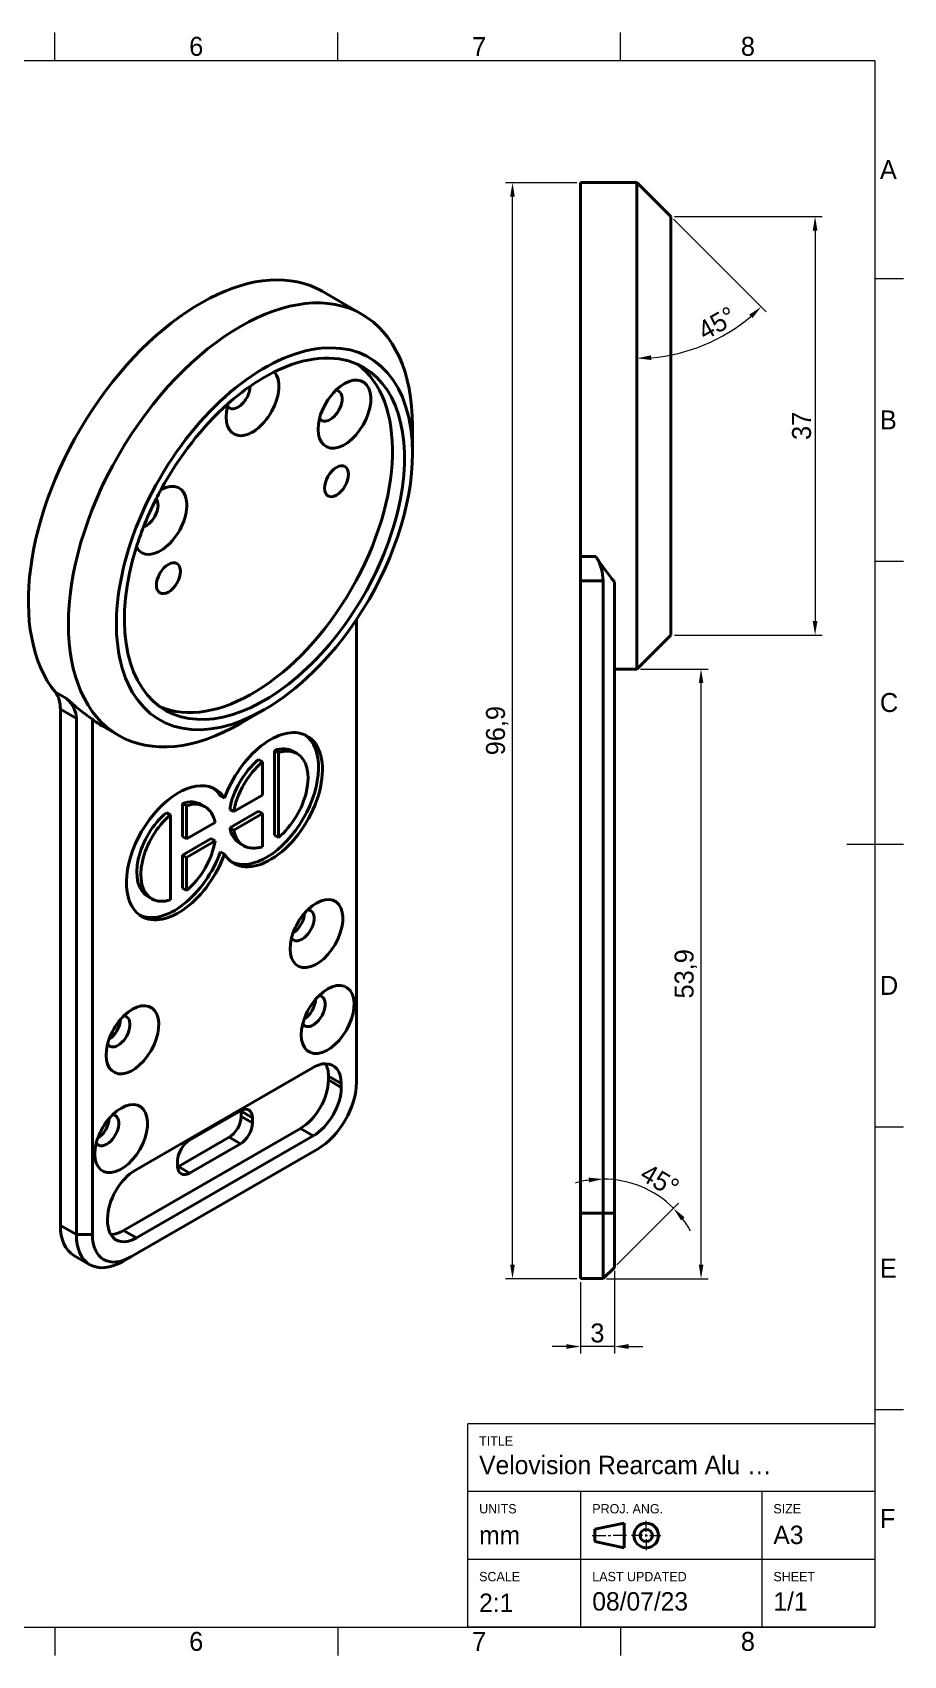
# Model space of a CAD drawing. Header units: millimetres. Extents: x 15 to 415, y 5 to 292.
# Drawn here: x 261.1 to 415, y 5 to 292 of the extents above; entities that cross this region are included whole.
import ezdxf

# ---------------------------------------------------------------- set-up
doc = ezdxf.new("R2010")
doc.units = ezdxf.units.MM
for name, color, linetype in [('Annotations', 7, 'Continuous'), ('Border', 7, 'Continuous'), ('Geometries', 7, 'Continuous')]:
    doc.layers.add(name, color=color, linetype=linetype)
doc.styles.add('Shapr0', font='txt', dxfattribs={"height": 3.3495})
doc.styles.add('Shapr1', font='txt', dxfattribs={"height": 3.3495})
doc.styles.add('Shapr7', font='txt', dxfattribs={"height": 3.3495})
doc.dimstyles.new('ISO-25', dxfattribs={"dimtxt": 2.5, "dimasz": 2.5, "dimexe": 1.25, "dimexo": 0.625, "dimtad": 1, "dimtxsty": 'Standard', "dimcen": 2.5, "dimadec": 0, "dimazin": 0, "dimtfac": 1, "dimtmove": 0, "dimatfit": 3, "dimfxl": 1, "dimarcsym": 0})

# ---------------------------------------------------------------- blocks, each defined once
blk = doc.blocks.new('*D17')
at = {"layer": 'Annotations', "color": 0, "linetype": 'Continuous', "lineweight": 15}
blk.add_line((374.34, 259), (390.74, 242.6), dxfattribs=at)
blk.add_arc((367.9, 265.44), 31.05, 274.6141, 310.3859, dxfattribs=at)
at = {"layer": 'Annotations', "color": 0}
for points in [[(388.3, 241.49), (387.73, 242.1), (389.85, 243.49)], [(370.38, 234.91), (370.41, 234.08), (367.9, 234.39)]]:
    blk.add_solid(points, dxfattribs=at)
at = {"layer": 'Defpoints', "color": 0}
for p in [(367.9, 265.44), (367.9, 265.44), (373.9, 259.44), (375.93, 235.45), (367.9, 179.44)]:
    blk.add_point(p, dxfattribs=at)
at = {"layer": 'Annotations', "color": 0, "lineweight": 15, "insert": (382.03, 240.58), "char_height": 3.349, "attachment_point": 5, "rotation": 29.6138, "style": 'Shapr7'}
blk.add_mtext('\\A1;45%%d', dxfattribs=at)
blk = doc.blocks.new('*D18')
at = {"layer": 'Annotations', "color": 0, "linetype": 'Continuous', "lineweight": 15}
for p, q in [((374.52, 259.44), (400.62, 259.44)), ((399.37, 256.94), (399.37, 187.94)), ((374.52, 185.44), (400.62, 185.44))]:
    blk.add_line(p, q, dxfattribs=at)
at = {"layer": 'Annotations', "color": 0}
for points in [[(399.79, 256.94), (398.95, 256.94), (399.37, 259.44)], [(398.95, 187.94), (399.79, 187.94), (399.37, 185.44)]]:
    blk.add_solid(points, dxfattribs=at)
at = {"layer": 'Defpoints', "color": 0}
for p in [(373.9, 259.44), (373.9, 185.44), (399.37, 185.44)]:
    blk.add_point(p, dxfattribs=at)
at = {"layer": 'Annotations', "color": 0, "lineweight": 15, "insert": (396.99, 222.44), "char_height": 3.349, "attachment_point": 5, "rotation": 90, "style": 'Shapr7'}
blk.add_mtext('\\A1;37', dxfattribs=at)
blk = doc.blocks.new('*D19')
at = {"layer": 'Annotations', "color": 0, "linetype": 'Continuous', "lineweight": 15}
for p, q in [((357.27, 265.44), (344.65, 265.44)), ((345.9, 74.14), (345.9, 262.94)), ((357.27, 71.64), (344.65, 71.64))]:
    blk.add_line(p, q, dxfattribs=at)
at = {"layer": 'Annotations', "color": 0}
for points in [[(346.31, 262.94), (345.48, 262.94), (345.9, 265.44)], [(345.48, 74.14), (346.31, 74.14), (345.9, 71.64)]]:
    blk.add_solid(points, dxfattribs=at)
at = {"layer": 'Defpoints', "color": 0}
for p in [(345.9, 265.44), (357.9, 265.44), (357.9, 71.64)]:
    blk.add_point(p, dxfattribs=at)
at = {"layer": 'Annotations', "color": 0, "lineweight": 15, "insert": (343.2, 168.54), "char_height": 3.349, "attachment_point": 5, "rotation": 90, "style": 'Shapr7'}
blk.add_mtext('\\A1;96,9', dxfattribs=at)
blk = doc.blocks.new('*D20')
at = {"layer": 'Annotations', "color": 0, "linetype": 'Continuous', "lineweight": 15}
for p, q in [((368.52, 179.44), (380.47, 179.44)), ((379.22, 74.14), (379.22, 176.94)), ((362.52, 71.64), (380.47, 71.64))]:
    blk.add_line(p, q, dxfattribs=at)
at = {"layer": 'Annotations', "color": 0}
for points in [[(379.64, 176.94), (378.81, 176.94), (379.22, 179.44)], [(378.81, 74.14), (379.64, 74.14), (379.22, 71.64)]]:
    blk.add_solid(points, dxfattribs=at)
at = {"layer": 'Defpoints', "color": 0}
for p in [(367.9, 179.44), (379.22, 179.44), (361.9, 71.64)]:
    blk.add_point(p, dxfattribs=at)
at = {"layer": 'Annotations', "color": 0, "lineweight": 15, "insert": (376.53, 125.54), "char_height": 3.349, "attachment_point": 5, "rotation": 90, "style": 'Shapr7'}
blk.add_mtext('\\A1;53,9', dxfattribs=at)
blk = doc.blocks.new('*D21')
at = {"layer": 'Annotations', "color": 0, "linetype": 'Continuous', "lineweight": 15}
for p, q in [((363.9, 73.02), (363.9, 58.39)), ((357.9, 71.02), (357.9, 58.39)), ((355.4, 59.64), (352.9, 59.64)), ((363.9, 59.64), (357.9, 59.64)), ((366.4, 59.64), (368.9, 59.64))]:
    blk.add_line(p, q, dxfattribs=at)
at = {"layer": 'Annotations', "color": 0}
for points in [[(355.4, 59.23), (355.4, 60.06), (357.9, 59.64)], [(366.4, 60.06), (366.4, 59.23), (363.9, 59.64)]]:
    blk.add_solid(points, dxfattribs=at)
at = {"layer": 'Defpoints', "color": 0}
for p in [(363.9, 73.64), (357.9, 71.64), (357.9, 59.64)]:
    blk.add_point(p, dxfattribs=at)
at = {"layer": 'Annotations', "color": 0, "lineweight": 15, "insert": (360.9, 62.02), "char_height": 3.349, "attachment_point": 5, "style": 'Shapr7'}
blk.add_mtext('\\A1;3', dxfattribs=at)
blk = doc.blocks.new('*D22')
at = {"layer": 'Annotations', "color": 0, "linetype": 'Continuous', "lineweight": 15}
for p, q in [((361.9, 83.87), (361.9, 90.51)), ((364.34, 74.09), (375.24, 84.98))]:
    blk.add_line(p, q, dxfattribs=at)
for start, end in [(98.1388, 106.2777), (45, 90), (28.7223, 36.8612)]:
    blk.add_arc((361.9, 71.64), 17.61, start, end, dxfattribs=at)
at = {"layer": 'Annotations', "color": 0}
for points in [[(359.43, 88.67), (359.37, 89.5), (361.9, 89.26)], [(376.31, 82.48), (375.68, 81.94), (374.35, 84.1)]]:
    blk.add_solid(points, dxfattribs=at)
at = {"layer": 'Defpoints', "color": 0}
for p in [(366.46, 88.66), (361.9, 83.24), (363.9, 73.64), (361.9, 71.64), (361.9, 71.64)]:
    blk.add_point(p, dxfattribs=at)
at = {"layer": 'Annotations', "color": 0, "lineweight": 15, "insert": (371.94, 89.02), "char_height": 3.349, "attachment_point": 5, "rotation": 329.9702, "style": 'Shapr7'}
blk.add_mtext('\\A1;45%%d', dxfattribs=at)
blk = doc.blocks.new('*U29')
at = {"layer": 'Border', "linetype": 'Continuous', "lineweight": 15}
for p, q in [((410, 46), (338, 46)), ((338, 10), (338, 46)), ((410, 10), (410, 46)), ((410, 34), (338, 34)), ((358, 10), (358, 34)), ((390, 10), (390, 34)), ((369.53, 26.88), (369.53, 28.83)), ((360, 26.23), (362.38, 26.23)), ((362.82, 26.23), (363.25, 26.23)), ((366.07, 26.23), (363.68, 26.23)), ((368.88, 26.23), (366.93, 26.23)), ((369.32, 26.23), (369.75, 26.23)), ((369.53, 26.02), (369.53, 26.45)), ((370.18, 26.23), (372.13, 26.23)), ((369.53, 25.58), (369.53, 23.63)), ((410, 22), (338, 22)), ((410, 10), (338, 10))]:
    blk.add_line(p, q, dxfattribs=at)
at = {"layer": 'Border', "linetype": 'Continuous', "lineweight": 40}
for p, q in [((360.43, 27.32), (365.63, 28.4)), ((360.43, 27.32), (360.43, 25.15)), ((365.63, 28.4), (365.63, 24.07)), ((360.43, 25.15), (365.63, 24.07))]:
    blk.add_line(p, q, dxfattribs=at)
for radius in [2.17, 1.08]:
    blk.add_circle((369.53, 26.23), radius, dxfattribs=at)

msp = doc.modelspace()

# ---------------------------------------------------------------- linework, layer by layer
at = {"layer": 'Border', "linetype": 'Continuous', "lineweight": 15}
for p, q in [((265, 287), (265, 292)), ((315, 287), (315, 292)), ((365, 287), (365, 292)), ((410, 287), (20, 287)), ((410, 10), (410, 287)), ((410, 248.5), (415, 248.5)), ((410, 198.5), (415, 198.5)), ((405, 148.5), (415, 148.5)), ((410, 98.5), (415, 98.5)), ((410, 48.5), (415, 48.5)), ((20, 10), (410, 10)), ((265, 10), (265, 5)), ((315, 10), (315, 5)), ((365, 10), (365, 5))]:
    msp.add_line(p, q, dxfattribs=at)
at = {"layer": 'Geometries', "linetype": 'Continuous', "lineweight": 40}
for p, q in [((357.897, 265.444), (357.897, 199.323)), ((367.897, 265.444), (357.897, 265.444)), ((367.897, 179.444), (367.897, 265.444)), ((373.897, 259.444), (367.897, 265.444)), ((373.897, 259.444), (373.897, 185.444)), ((319.315, 242.158), (312.244, 246.241)), ((328.22, 217.575), (328.22, 222.474)), ((357.897, 195.022), (357.897, 199.323)), ((357.897, 199.323), (360.642, 199.323)), ((357.897, 195.022), (357.897, 83.244)), ((361.897, 195.022), (357.897, 195.022)), ((361.897, 83.244), (361.897, 195.022)), ((363.897, 194.876), (363.897, 179.444)), ((318.321, 106.368), (318.321, 188.195)), ((367.897, 179.444), (373.897, 185.444)), ((363.897, 179.444), (363.897, 83.244)), ((363.897, 179.444), (367.897, 179.444)), ((265.108, 175.322), (267.049, 174.202)), ((265.995, 172.323), (265.995, 81.057)), ((268.823, 170.69), (265.995, 172.323)), ((297.815, 169.81), (302.057, 172.259)), ((268.823, 79.424), (268.823, 170.69)), ((271.652, 170.571), (271.652, 79.424)), ((273.486, 169.313), (276.315, 167.68)), ((303.825, 165.059), (304.532, 164.651)), ((303.825, 150.061), (303.825, 165.059)), ((304.532, 149.653), (304.532, 164.651)), ((307.818, 164.476), (307.111, 164.884)), ((300.997, 163.426), (301.704, 163.018)), ((301.704, 163.018), (301.704, 157.152)), ((287.562, 149.803), (287.562, 155.67)), ((287.562, 155.67), (288.269, 155.261)), ((288.269, 149.395), (288.269, 155.261)), ((291.555, 155.086), (290.847, 155.495)), ((294.279, 156.999), (294.986, 156.59)), ((296.623, 154.219), (301.704, 157.152)), ((284.733, 154.037), (285.44, 153.628)), ((285.44, 153.628), (285.44, 138.63)), ((288.269, 149.395), (293.349, 152.328)), ((295.916, 154.627), (296.623, 154.219)), ((300.997, 154.294), (295.916, 151.361)), ((301.704, 153.886), (296.623, 150.953)), ((300.997, 154.294), (301.704, 153.886)), ((301.704, 153.886), (301.704, 148.02)), ((287.562, 149.803), (288.269, 149.395)), ((292.642, 149.471), (287.562, 146.537)), ((292.642, 149.471), (293.349, 149.062)), ((295.916, 151.361), (296.623, 150.953)), ((303.825, 150.061), (304.532, 149.653)), ((287.562, 140.671), (287.562, 146.537)), ((287.562, 146.537), (288.269, 146.129)), ((293.349, 149.062), (288.269, 146.129)), ((294.279, 147.099), (294.986, 146.691)), ((297.711, 148.603), (298.418, 148.195)), ((288.269, 140.263), (288.269, 146.129)), ((287.562, 140.671), (288.269, 140.263)), ((281.447, 139.213), (282.155, 138.805)), ((279.288, 90.855), (310.684, 108.981)), ((313.371, 107.429), (313.371, 106.776)), ((315.634, 106.123), (313.371, 107.429)), ((313.371, 106.776), (315.634, 105.47)), ((315.634, 106.123), (315.634, 105.47)), ((297.815, 101.322), (288.834, 96.137)), ((297.956, 100.326), (297.956, 101.24)), ((299.936, 100.097), (297.956, 101.24)), ((308.421, 98.203), (277.167, 80.159)), ((299.936, 99.183), (297.956, 100.326)), ((299.936, 99.183), (299.936, 100.097)), ((310.684, 96.897), (308.421, 98.203)), ((310.684, 96.897), (279.43, 78.852)), ((295.835, 96.652), (286.855, 91.467)), ((297.815, 95.509), (288.834, 90.324)), ((297.815, 95.509), (295.835, 96.652)), ((278.44, 75.504), (311.533, 94.61)), ((286.713, 92.463), (286.713, 91.549)), ((288.834, 90.324), (286.855, 91.467)), ((357.897, 71.644), (357.897, 83.244)), ((357.897, 83.244), (361.897, 83.244)), ((361.897, 71.644), (361.897, 83.244)), ((363.897, 83.244), (361.897, 83.244)), ((363.897, 83.244), (363.897, 73.644)), ((265.995, 81.057), (268.823, 79.424)), ((274.339, 81.791), (274.339, 82.281)), ((271.652, 79.424), (268.823, 79.424)), ((277.167, 80.159), (279.43, 78.852)), ((268.397, 75.746), (271.226, 74.113)), ((278.44, 75.504), (277.026, 74.688)), ((363.897, 73.644), (361.897, 71.644)), ((361.897, 71.644), (357.897, 71.644))]:
    msp.add_line(p, q, dxfattribs=at)
for centre, radius, start, end in [((396.897, 222.444), 43, 212.5271, 219.87528), ((353.897, 195.022), 8, 0, 32.5271)]:
    msp.add_arc(centre, radius, start, end, dxfattribs=at)
for centre, major_axis, start_param, end_param in [((290.744, 209.002), (21.5, 37.239), 0, 2.9238994), ((297.815, 204.919), (-21.5, -37.239), 3.1415927, 6.2831853), ((297.815, 204.919), (-21.5, -37.239), 2.3561945, 3.1415927), ((302.057, 202.47), (18.5, 32.043), 5.4977871, 10.2101761), ((299.936, 203.694), (17.5, 30.311), 3.202239, 6.222539), ((302.057, 202.47), (17.5, 30.311), 3.0809463, 6.3438316), ((302.057, 202.47), (17.5, 30.311), 0.0606463, 0.7151681), ((299.936, 226.72), (-3.3, -5.716), 5.1635211, 9.23701), ((302.057, 202.47), (17.5, 30.311), 0.7151681, 0.8884385), ((316.199, 224.515), (-3.3, -5.716), 5.1635211, 10.5444421), ((302.057, 202.47), (17.5, 30.311), 0.8884385, 1.0473465), ((297.39, 228.189), (1.5, 2.598), 3.9269908, 5.5025743), ((316.199, 224.515), (-3.3, -5.716), 4.2612568, 5.1635211), ((313.654, 225.985), (1.5, 2.598), 3.9269908, 6.5699419), ((302.057, 202.47), (17.5, 30.311), 1.0473465, 1.6162651), ((299.936, 226.72), (-3.3, -5.716), 5.0918753, 5.1635211), ((297.39, 228.189), (1.5, 2.598), 2.8548361, 3.9269908), ((313.654, 225.985), (1.5, 2.598), 2.8548361, 3.9269908), ((302.057, 202.47), (18.5, 32.043), 4.597802, 5.4977871), ((283.673, 205.736), (-3.3, -5.716), 5.9334572, 10.1871539), ((302.057, 202.47), (17.5, 30.311), 1.6692078, 1.8271813), ((281.127, 207.205), (1.5, 2.598), 3.7202912, 6.0592832), ((302.057, 202.47), (17.5, 30.311), 1.6162651, 1.6692078), ((302.057, 202.47), (17.5, 30.311), 1.8271813, 1.9379753), ((302.057, 202.47), (17.5, 30.311), 1.9379753, 3.0809463), ((302.057, 202.47), (18.5, 32.043), 3.9269908, 4.597802), ((260.338, 169.057), (4, 6.928), 5.4977871, 6.0654921), ((318.321, 193.08), (60.811, 0), 3.7092976, 3.8375475), ((257.51, 170.69), (11.314, 0), 6.2831853, 6.8508902), ((294.986, 206.552), (21.5, 37.239), 3.0521494, 3.1415927), ((297.815, 204.919), (-21.5, -37.239), 0, 0.7853982), ((303.118, 156.335), (6.5, 11.258), 0.0544197, 1.8710667), ((302.411, 156.744), (6.5, 11.258), 3.1960123, 6.2287656), ((303.118, 156.335), (6.5, 11.258), 3.087173, 6.2831853), ((303.118, 156.335), (6.5, 11.258), 0, 0.0544197), ((302.411, 156.744), (4.7, 8.141), 6.2831853, 6.8541786), ((303.118, 156.335), (4.7, 8.141), 6.2831853, 6.8541786), ((303.118, 156.335), (4.7, 8.141), 4.1413957, 6.2831853), ((302.411, 156.744), (4.7, 8.141), 0.999803, 2.1417896), ((303.118, 156.335), (4.7, 8.141), 0.999803, 2.1417896), ((286.855, 146.946), (6.5, 11.258), 0.0544197, 3.087173), ((286.147, 147.354), (6.5, 11.258), 5.9829149, 6.2287656), ((286.855, 146.946), (6.5, 11.258), 5.9829149, 6.337605), ((286.147, 147.354), (4.7, 8.141), 0, 0.5709933), ((286.855, 146.946), (4.7, 8.141), 0, 0.5709933), ((286.855, 146.946), (4.7, 8.141), 5.712192, 6.2831853), ((286.147, 147.354), (4.7, 8.141), 0.999803, 3.1415927), ((286.855, 146.946), (4.7, 8.141), 0.999803, 3.1415927), ((302.411, 156.744), (4.7, 8.141), 2.5705994, 3.1415927), ((303.118, 156.335), (4.7, 8.141), 2.5705994, 3.1415927), ((286.147, 147.354), (6.5, 11.258), 3.1960123, 5.0126594), ((286.855, 146.946), (6.5, 11.258), 3.1415927, 5.0126594), ((286.855, 146.946), (4.7, 8.141), 4.1413957, 5.2833823), ((303.118, 156.335), (6.5, 11.258), 2.8413222, 3.087173), ((303.118, 156.335), (4.7, 8.141), 3.1415927, 3.712586), ((286.855, 146.946), (4.7, 8.141), 3.1415927, 3.712586), ((311.25, 132.659), (-3.3, -5.716), 5.1635211, 10.5444422), ((286.855, 146.946), (6.5, 11.258), 3.087173, 3.1415927), ((307.007, 135.109), (1.5, 2.598), 3.9678362, 5.4569417), ((311.25, 132.659), (-3.3, -5.716), 4.3992783, 5.0254996), ((308.704, 134.129), (1.5, 2.598), 3.9269908, 6.5699419), ((311.25, 132.659), (-3.3, -5.716), 4.2612568, 4.3992783), ((311.25, 132.659), (-3.3, -5.716), 5.0254996, 5.1635211), ((308.704, 134.129), (1.5, 2.598), 2.8548361, 3.9269908), ((313.23, 117.472), (-3.3, -5.716), 5.1635211, 10.5444422), ((308.987, 119.922), (1.5, 2.598), 3.9678362, 5.4569417), ((313.23, 117.472), (-3.3, -5.716), 4.3992783, 5.0254996), ((310.684, 118.942), (1.5, 2.598), 3.9269908, 6.5699419), ((313.23, 117.472), (-3.3, -5.716), 4.2612568, 4.3992783), ((278.723, 113.88), (-3.3, -5.716), 5.1635211, 10.5444422), ((276.177, 115.35), (1.5, 2.598), 3.9269908, 6.5699419), ((278.723, 113.88), (-3.3, -5.716), 4.2612568, 4.3992783), ((274.48, 116.329), (1.5, 2.598), 3.9678362, 5.4569417), ((278.723, 113.88), (-3.3, -5.716), 4.3992783, 5.0254996), ((313.23, 117.472), (-3.3, -5.716), 5.0254996, 5.1635211), ((310.684, 118.942), (1.5, 2.598), 2.8548361, 3.9269908), ((278.723, 113.88), (-3.3, -5.716), 5.0254996, 5.1635211), ((276.177, 115.35), (1.5, 2.598), 2.8548361, 3.9269908), ((310.684, 103.265), (-3.5, -6.062), 3.4707533, 3.9269908), ((310.684, 103.265), (-3.5, -6.062), 2.3561945, 3.4707533), ((308.421, 104.572), (3.5, 6.062), 5.4977871, 5.9540247), ((308.421, 103.919), (3.5, 6.062), 3.9269908, 5.4977871), ((311.533, 102.449), (4.8, 8.314), 3.9269908, 5.4977871), ((310.684, 102.612), (-3.5, -6.062), 0.7853982, 2.3561945), ((276.743, 96.407), (-3.3, -5.716), 5.1635211, 10.5444422), ((274.197, 97.876), (1.5, 2.598), 3.9269908, 6.5699419), ((276.743, 96.407), (-3.3, -5.716), 4.2612568, 4.3992783), ((297.815, 98.873), (-1.5, -2.598), 3.8623666, 3.9269908), ((297.815, 98.873), (-1.5, -2.598), 2.3561945, 3.8623666), ((295.835, 100.016), (-1.5, -2.598), 2.3561945, 2.4208187), ((272.5, 98.856), (1.5, 2.598), 3.9678362, 5.4569417), ((276.743, 96.407), (-3.3, -5.716), 4.3992783, 5.0254996), ((295.835, 99.101), (-1.5, -2.598), 0.7853982, 2.3561945), ((297.815, 97.958), (-1.5, -2.598), 0.7853982, 2.3561945), ((276.743, 96.407), (-3.3, -5.716), 5.0254996, 5.1635211), ((274.197, 97.876), (1.5, 2.598), 2.8548361, 3.9269908), ((288.834, 93.688), (-1.5, -2.598), 3.9269908, 5.4977871), ((279.288, 85.139), (-3.5, -6.062), 3.9269908, 5.4977871), ((288.834, 92.773), (-1.5, -2.598), 5.4977872, 5.5624114), ((286.855, 93.916), (-1.5, -2.598), 0.7207739, 0.7853982), ((288.834, 92.773), (-1.5, -2.598), 5.5624114, 7.0685835), ((274.197, 85.792), (-5.8, -10.046), 5.4977871, 6.2831853), ((279.43, 84.731), (-3.6, -6.235), 5.4977871, 5.963498), ((277.026, 84.159), (-5.8, -10.046), 5.4977871, 6.2831853), ((278.44, 83.343), (4.8, 8.314), 2.3561945, 3.9269908), ((277.167, 86.037), (3.6, 6.235), 3.4612799, 3.9269908), ((279.43, 84.731), (-3.6, -6.235), 5.963498, 7.0685835), ((277.026, 84.159), (-5.8, -10.046), 6.2831853, 7.0685835)]:
    msp.add_ellipse(centre, major_axis=major_axis, ratio=0.5773503, start_param=start_param, end_param=end_param, dxfattribs=at)
for centre in [(314.785, 212.643), (285.087, 195.497)]:
    msp.add_ellipse(centre, major_axis=(1.5, 2.598), ratio=0.5773503, dxfattribs=at)

# ---------------------------------------------------------------- block references
msp.add_blockref('*U29', (0, 0))

# ---------------------------------------------------------------- texts
at = {"layer": 'Border', "linetype": 'Continuous', "lineweight": 15, "char_height": 3.349, "width": 3.3495, "style": 'Shapr0'}
for s, insert, attachment_point in [('6', (290, 287.825), 8), ('7', (340, 287.825), 8), ('8', (387.5, 287.825), 8), ('A', (410.825, 267.75), 4), ('B', (410.825, 223.5), 4), ('C', (410.825, 173.5), 4), ('D', (410.825, 123.5), 4), ('E', (410.825, 73.5), 4), ('F', (410.825, 29.25), 4), ('6', (290, 9.175), 2), ('7', (340, 9.175), 2), ('8', (387.5, 9.175), 2)]:
    msp.add_mtext(s, dxfattribs=dict(at, insert=insert, attachment_point=attachment_point))
at = {"layer": 'Border', "linetype": 'Continuous', "lineweight": 15, "attachment_point": 1, "style": 'Shapr1'}
for s, insert, char_height in [('TITLE', (340, 43.75), 1.65), ('Velovision Rearcam Alu …', (340, 40.32), 3.25), ('UNITS', (340, 31.783), 1.65), ('PROJ. ANG.', (360, 31.783), 1.65), ('SIZE', (392, 31.783), 1.65), ('mm', (340, 27.9), 3.25), ('A3', (392, 27.965), 3.25), ('SCALE', (340, 19.783), 1.65), ('LAST UPDATED', (360, 19.783), 1.65), ('SHEET', (392, 19.783), 1.65), ('2:1', (340, 15.965), 3.25), ('08/07/23', (360, 16.204), 3.25), ('1/1', (392, 16.204), 3.25)]:
    msp.add_mtext(s, dxfattribs=dict(at, insert=insert, char_height=char_height))

# ---------------------------------------------------------------- dimensions: what is measured, and where the dimension line sits
at = {"layer": 'Annotations', "linetype": 'Continuous', "lineweight": 15}
for base, p1, p2, angle, picture, middle in [((345.897, 265.444), (357.897, 71.644), (357.897, 265.444), 270, '*D19', (345.897, 168.544)), ((399.369, 185.444), (373.897, 259.444), (373.897, 185.444), 90, '*D18', (399.369, 222.444)), ((379.224, 179.444), (361.897, 71.644), (367.897, 179.444), 270, '*D20', (379.224, 125.544))]:
    dim = msp.add_linear_dim(base=base, p1=p1, p2=p2, angle=angle, dimstyle='ISO-25', override={"dimscale": 1, "dimgap": 0.7, "dimdec": 2, "dimlfac": 0.5, "dimrnd": 0.01, "dimzin": 8, "dimdsep": 44, "dimtxsty": 'Shapr7', "dimse1": 0, "dimse2": 0, "dimadec": 2, "dimtol": 0, "dimlim": 0, "dimtp": 0, "dimtm": 0, "dimtfac": 0.6, "dimtdec": 8, "dimfrac": 2, "dimtolj": 1, "dimlwd": 15, "dimlwe": 15}, dxfattribs=at)
    dim.commit()
    dim.dimension.update_dxf_attribs({"geometry": picture, "text_midpoint": middle, "dimtype": 160})
for base, line1, line2, picture, middle in [((375.934, 235.45), ((367.897, 265.444), (373.897, 259.444)), ((367.897, 265.444), (367.897, 179.444)), '*D17', (383.242, 238.449)), ((366.456, 88.659), ((361.897, 71.644), (361.897, 83.244)), ((361.897, 71.644), (363.897, 73.644)), '*D22', (370.712, 86.894))]:
    dim = msp.add_angular_dim_2l(base=base, line1=line1, line2=line2, dimstyle='ISO-25', override={"dimscale": 1, "dimgap": 0.7, "dimlfac": 0.5, "dimrnd": 0.01, "dimdsep": 44, "dimtxsty": 'Shapr7', "dimaunit": 0, "dimadec": 2, "dimazin": 2, "dimtol": 0, "dimlim": 0, "dimtp": 0, "dimtm": 0, "dimtfac": 0.6, "dimtdec": 8, "dimfrac": 2, "dimtolj": 1, "dimlwd": 15, "dimlwe": 15}, dxfattribs=at)
    dim.commit()
    dim.dimension.update_dxf_attribs({"geometry": picture, "text_midpoint": middle, "dimtype": 162})
dim = msp.add_linear_dim(base=(357.897, 59.644), p1=(363.897, 73.644), p2=(357.897, 71.644), dimstyle='ISO-25', override={"dimscale": 1, "dimgap": 0.7, "dimdec": 2, "dimlfac": 0.5, "dimrnd": 0.01, "dimzin": 8, "dimdsep": 44, "dimtxsty": 'Shapr7', "dimse1": 0, "dimse2": 0, "dimadec": 2, "dimtol": 0, "dimlim": 0, "dimtp": 0, "dimtm": 0, "dimtfac": 0.6, "dimtdec": 8, "dimfrac": 2, "dimtolj": 1, "dimlwd": 15, "dimlwe": 15}, dxfattribs=at)
dim.commit()
dim.dimension.update_dxf_attribs({"geometry": '*D21', "text_midpoint": (360.897, 59.644), "dimtype": 160})

doc.saveas('drawing.dxf')
